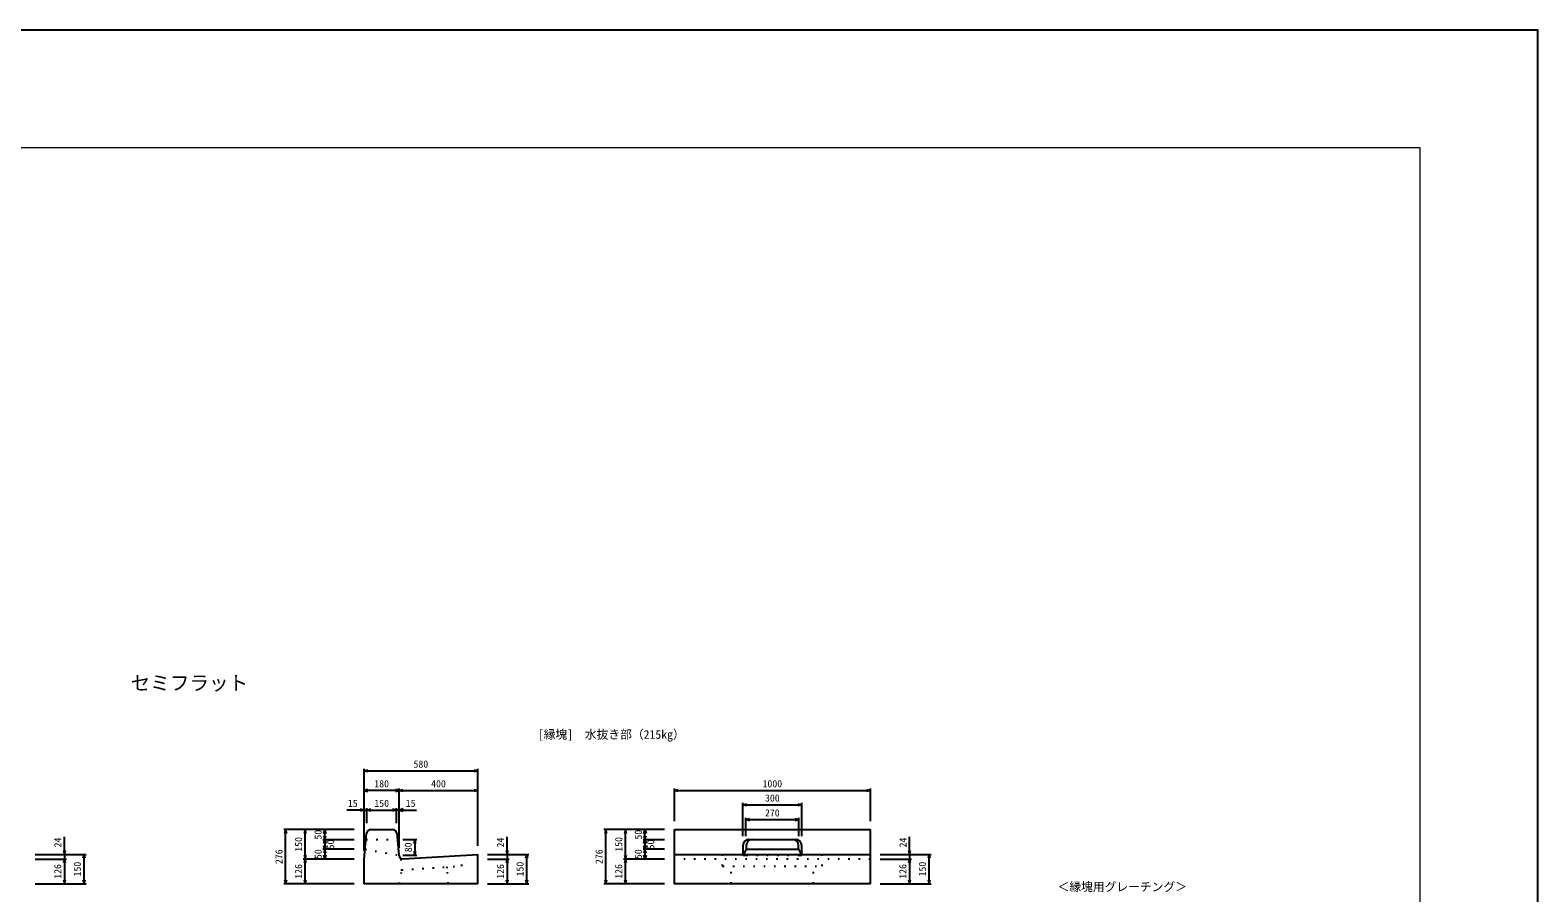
# Model space of a CAD drawing. Units: millimetres, scale not verified. Extents: x -12600 to 12600, y -8910 to 8910.
# Drawn here: x 4907 to 12600, y 4508 to 8910 of the extents above; entities that cross this region are included whole.
import ezdxf
from ezdxf.enums import TextEntityAlignment as Align

# ---------------------------------------------------------------- set-up
doc = ezdxf.new("R2010")
doc.units = ezdxf.units.MM
doc.header["$LTSCALE"] = 30
doc.linetypes.add('DOTTED', pattern=[1.75, 0.25, -1.5])
for name, color, linetype, lineweight in [('0-0_DIM', 7, 'Continuous', 25), ('0-1_Defpoints', 5, 'Continuous', 25), ('0-5_OUTLINE', 3, 'Continuous', 25), ('0-6_OUTLINE2', 4, 'DOTTED', 25), ('0-7_TXT', 7, 'Continuous', 25), ('0-8_WAKU', 3, 'Continuous', 13)]:
    doc.layers.add(name, color=color, linetype=linetype, lineweight=lineweight)
doc.styles.add('ＭＳ ゴシック', font='')
doc.styles.get('ＭＳ ゴシック').set_extended_font_data('MS Gothic')

msp = doc.modelspace()

# ---------------------------------------------------------------- linework, layer by layer
at = {"layer": '0-0_DIM'}
for p, q in [((6610.6, 4724.19), (6610.6, 5140.27)), ((6610.6, 5130.27), (7190.6, 5130.27)), ((7190.6, 4748.19), (7190.6, 5140.27)), ((6790.6, 5030.17), (6610.6, 5030.17)), ((6790.6, 4736.56), (6790.6, 5040.17)), ((6790.6, 5030.17), (7190.6, 5030.17)), ((8194.12, 4874.19), (8194.12, 5040.27)), ((8194.12, 5030.27), (9194.12, 5030.27)), ((9194.12, 4874.19), (9194.12, 5040.27)), ((6610.6, 4930.27), (6523.49, 4930.27)), ((6610.6, 4930.27), (6625.6, 4930.27)), ((6625.6, 4862.7), (6625.6, 4940.27)), ((6625.78, 4930.22), (6775.6, 4930.22)), ((6775.6, 4862.7), (6775.6, 4940.22)), ((6790.78, 4930.27), (6775.78, 4930.27)), ((6790.78, 4930.27), (6877.9, 4930.27)), ((8544.12, 4796.52), (8544.12, 4967.35)), ((8544.12, 4957.35), (8844.12, 4957.35)), ((8844.12, 4796.52), (8844.12, 4967.35)), ((8559.12, 4796.52), (8559.12, 4891.27)), ((8559.12, 4881.27), (8828.86, 4881.27)), ((8828.86, 4796.52), (8828.86, 4891.27)), ((5081.89, 4704.07), (5081.89, 4793.04)), ((6560.6, 4830.07), (6200.6, 4830.07)), ((6210.6, 4554.07), (6210.6, 4830.07)), ((6310.6, 4680.07), (6310.6, 4830.07)), ((6560.6, 4778.92), (6400.6, 4778.92)), ((6410.6, 4778.92), (6410.6, 4830.07)), ((6410.6, 4778.92), (6410.6, 4730.07)), ((6808.6, 4780.07), (6880.22, 4780.07)), ((6870.22, 4780.07), (6870.22, 4700.07)), ((7340.6, 4704.07), (7340.6, 4793.04)), ((8144.12, 4830.07), (7834.12, 4830.07)), ((7844.12, 4554.07), (7844.12, 4830.07)), ((7944.12, 4680.07), (7944.12, 4830.07)), ((8144.12, 4778.92), (8034.12, 4778.92)), ((8044.12, 4778.92), (8044.12, 4830.07)), ((8044.12, 4778.92), (8044.12, 4730.07)), ((9394.12, 4704.07), (9394.12, 4793.04)), ((4931.89, 4704.07), (5191.89, 4704.07)), ((5081.89, 4704.07), (5081.89, 4680.07)), ((5181.89, 4554.07), (5181.89, 4704.07)), ((6560.6, 4730.07), (6400.6, 4730.07)), ((6410.6, 4730.07), (6410.6, 4680.07)), ((6808.6, 4700.07), (6880.22, 4700.07)), ((7240.6, 4704.07), (7450.6, 4704.07)), ((7340.6, 4704.07), (7340.6, 4680.07)), ((7440.6, 4554.07), (7440.6, 4704.07)), ((8144.12, 4730.07), (8034.12, 4730.07)), ((8044.12, 4730.07), (8044.12, 4680.07)), ((9244.12, 4704.07), (9504.12, 4704.07)), ((9394.12, 4704.07), (9394.12, 4680.07)), ((9494.12, 4554.07), (9494.12, 4704.07)), ((4931.89, 4680.07), (5091.89, 4680.07)), ((5081.89, 4680.07), (5081.89, 4554.07)), ((6560.6, 4680.07), (6300.6, 4680.07)), ((6310.6, 4554.07), (6310.6, 4680.07)), ((7240.6, 4680.07), (7350.6, 4680.07)), ((7340.6, 4680.07), (7340.6, 4554.07)), ((8144.12, 4680.07), (7934.12, 4680.07)), ((7944.12, 4554.07), (7944.12, 4680.07)), ((9244.12, 4680.07), (9404.12, 4680.07)), ((9394.12, 4680.07), (9394.12, 4554.07)), ((4931.89, 4554.07), (5191.89, 4554.07)), ((6560.6, 4554.07), (6200.6, 4554.07)), ((7240.6, 4554.07), (7450.6, 4554.07)), ((8144.12, 4554.07), (7834.12, 4554.07)), ((9244.12, 4554.07), (9504.12, 4554.07))]:
    msp.add_line(p, q, dxfattribs=at)
for points in [[(6630.6, 5124.91), (6610.6, 5130.27), (6630.6, 5135.63)], [(7170.6, 5135.63), (7190.6, 5130.27), (7170.6, 5124.91)], [(6630.6, 5035.53), (6610.6, 5030.17), (6630.6, 5024.82)], [(6770.6, 5024.82), (6790.6, 5030.17), (6770.6, 5035.53)], [(6810.6, 5024.82), (6790.6, 5030.17), (6810.6, 5035.53)], [(7170.6, 5035.53), (7190.6, 5030.17), (7170.6, 5024.82)], [(8214.12, 5024.91), (8194.12, 5030.27), (8214.12, 5035.63)], [(9174.12, 5035.63), (9194.12, 5030.27), (9174.12, 5024.91)], [(6590.6, 4935.63), (6610.6, 4930.27), (6590.6, 4924.91)], [(6645.6, 4924.91), (6625.6, 4930.27), (6645.6, 4935.63)], [(6645.6, 4924.86), (6625.6, 4930.22), (6645.6, 4935.58)], [(6755.6, 4935.58), (6775.6, 4930.22), (6755.6, 4924.86)], [(6810.78, 4935.63), (6790.78, 4930.27), (6810.78, 4924.91)], [(8564.12, 4951.99), (8544.12, 4957.35), (8564.12, 4962.71)], [(8824.12, 4962.71), (8844.12, 4957.35), (8824.12, 4951.99)], [(8579.12, 4875.91), (8559.12, 4881.27), (8579.12, 4886.63)], [(8808.86, 4886.63), (8828.86, 4881.27), (8808.86, 4875.91)], [(6215.96, 4810.07), (6210.6, 4830.07), (6205.24, 4810.07)], [(6315.96, 4810.07), (6310.6, 4830.07), (6305.24, 4810.07)], [(6405.24, 4810.07), (6410.6, 4830.07), (6415.96, 4810.07)], [(6405.24, 4798.92), (6410.6, 4778.92), (6415.96, 4798.92)], [(6405.24, 4758.92), (6410.6, 4778.92), (6415.96, 4758.92)], [(6875.58, 4760.07), (6870.22, 4780.07), (6864.86, 4760.07)], [(7849.48, 4810.07), (7844.12, 4830.07), (7838.77, 4810.07)], [(7949.48, 4810.07), (7944.12, 4830.07), (7938.77, 4810.07)], [(8038.77, 4810.07), (8044.12, 4830.07), (8049.48, 4810.07)], [(8038.77, 4798.92), (8044.12, 4778.92), (8049.48, 4798.92)], [(8038.77, 4758.92), (8044.12, 4778.92), (8049.48, 4758.92)], [(5076.53, 4724.07), (5081.89, 4704.07), (5087.25, 4724.07)], [(5187.25, 4684.07), (5181.89, 4704.07), (5176.53, 4684.07)], [(6305.24, 4700.07), (6310.6, 4680.07), (6315.96, 4700.07)], [(6415.96, 4750.07), (6410.6, 4730.07), (6405.24, 4750.07)], [(6415.96, 4710.07), (6410.6, 4730.07), (6405.24, 4710.07)], [(6415.96, 4700.07), (6410.6, 4680.07), (6405.24, 4700.07)], [(6864.86, 4720.07), (6870.22, 4700.07), (6875.58, 4720.07)], [(7335.24, 4724.07), (7340.6, 4704.07), (7345.96, 4724.07)], [(7445.96, 4684.07), (7440.6, 4704.07), (7435.24, 4684.07)], [(7938.77, 4700.07), (7944.12, 4680.07), (7949.48, 4700.07)], [(8049.48, 4750.07), (8044.12, 4730.07), (8038.77, 4750.07)], [(8049.48, 4710.07), (8044.12, 4730.07), (8038.77, 4710.07)], [(8049.48, 4700.07), (8044.12, 4680.07), (8038.77, 4700.07)], [(9388.77, 4724.07), (9394.12, 4704.07), (9399.48, 4724.07)], [(9499.48, 4684.07), (9494.12, 4704.07), (9488.77, 4684.07)], [(5087.25, 4660.07), (5081.89, 4680.07), (5076.53, 4660.07)], [(6315.96, 4660.07), (6310.6, 4680.07), (6305.24, 4660.07)], [(7345.96, 4660.07), (7340.6, 4680.07), (7335.24, 4660.07)], [(7949.48, 4660.07), (7944.12, 4680.07), (7938.77, 4660.07)], [(9399.48, 4660.07), (9394.12, 4680.07), (9388.77, 4660.07)], [(5076.53, 4574.07), (5081.89, 4554.07), (5087.25, 4574.07)], [(5176.53, 4574.07), (5181.89, 4554.07), (5187.25, 4574.07)], [(6205.24, 4574.07), (6210.6, 4554.07), (6215.96, 4574.07)], [(6305.24, 4574.07), (6310.6, 4554.07), (6315.96, 4574.07)], [(7335.24, 4574.07), (7340.6, 4554.07), (7345.96, 4574.07)], [(7435.24, 4574.07), (7440.6, 4554.07), (7445.96, 4574.07)], [(7838.77, 4574.07), (7844.12, 4554.07), (7849.48, 4574.07)], [(7938.77, 4574.07), (7944.12, 4554.07), (7949.48, 4574.07)], [(9388.77, 4574.07), (9394.12, 4554.07), (9399.48, 4574.07)], [(9488.77, 4574.07), (9494.12, 4554.07), (9499.48, 4574.07)]]:
    msp.add_lwpolyline(points, dxfattribs=at)
at = {"layer": '0-1_Defpoints'}
msp.add_lwpolyline([(-12600, -8910), (12600, -8910), (12600, 8910), (-12600, 8910)], close=True, dxfattribs=at)
at = {"layer": '0-5_OUTLINE'}
for p, q in [((6610.6, 4680.07), (6623.8, 4812.06)), ((6643.7, 4830.07), (6757.5, 4830.07)), ((6777.4, 4812.06), (6788.69, 4699.2)), ((8194.12, 4830.07), (9194.12, 4830.07)), ((8574.12, 4780.07), (8814.12, 4780.07)), ((9194.12, 4554.07), (9194.12, 4830.07)), ((6809.79, 4681.23), (7190.6, 4704.07)), ((7190.6, 4554.07), (7190.6, 4704.07)), ((8194.12, 4704.07), (9194.12, 4704.07)), ((8544.12, 4750.07), (8544.12, 4704.07)), ((8544.12, 4699.2), (8560.84, 4699.2)), ((8560.84, 4730.07), (8546.76, 4704.07)), ((8560.84, 4750.07), (8560.84, 4730.07)), ((8827.41, 4730.07), (8841.49, 4704.07)), ((8827.41, 4699.2), (8844.12, 4699.2)), ((8844.12, 4704.07), (8844.12, 4750.07)), ((6610.6, 4554.07), (6610.6, 4680.07)), ((7190.6, 4554.07), (6610.6, 4554.07))]:
    msp.add_line(p, q, dxfattribs=at)
for points in [[(9194.12, 4554.07), (8194.12, 4554.07), (8194.12, 4830.07)], [(8560.84, 4730.07), (8827.41, 4730.07), (8827.41, 4750.07)]]:
    msp.add_lwpolyline(points, dxfattribs=at)
for centre, radius, start, end in [((6643.7, 4810.07), 20, 90, 174.28941), ((6757.5, 4810.07), 20, 5.71059, 90), ((8574.12, 4750.07), 30, 90, 180), ((8590.84, 4750.07), 30, 90, 180), ((8797.41, 4750.07), 30, 0, 90), ((8814.12, 4750.07), 30, 0, 90), ((6808.59, 4701.19), 20, 185.71059, 273.43363)]:
    msp.add_arc(centre, radius, start, end, dxfattribs=at)
at = {"layer": '0-6_OUTLINE2'}
for p, q in [((6620.6, 4780.07), (6780.6, 4780.07)), ((8797.41, 4780.07), (8814.12, 4780.07)), ((6615.6, 4730.07), (6788.6, 4700.07)), ((8440.12, 4644.59), (8440.12, 4704.07)), ((8560.84, 4699.2), (8827.41, 4699.2)), ((8948.12, 4644.59), (8948.12, 4704.07)), ((7034.45, 4633.6), (7034.09, 4639.58)), ((7040.6, 4554.07), (7034.45, 4633.6)), ((9194.12, 4680.07), (8194.12, 4680.07)), ((8440.12, 4644.59), (8948.12, 4644.59)), ((8484.12, 4554.07), (8484.12, 4644.59)), ((8904.12, 4554.07), (8904.12, 4644.59))]:
    msp.add_line(p, q, dxfattribs=at)
for points in [[(6802.88, 4625.71), (7109.33, 4644.1), (7106.04, 4699)], [(8546.76, 4704.07), (8544.12, 4699.2), (8544.12, 4704.07)], [(8844.12, 4704.07), (8844.12, 4699.2), (8841.49, 4704.07)], [(6790.6, 4554.07), (6803.24, 4619.72), (6799.42, 4683.42)]]:
    msp.add_lwpolyline(points, dxfattribs=at)
at = {"layer": '0-8_WAKU'}
msp.add_lwpolyline([(-12000, -8310), (12000, -8310), (12000, 8310), (-12000, 8310)], close=True, dxfattribs=at)

# ---------------------------------------------------------------- texts
at = {"layer": '0-0_DIM', "style": 'ＭＳ ゴシック'}
for s, p in [('580', (6863.1, 5135.27)), ('180', (6663.1, 5035.17)), ('400', (6953.1, 5035.17)), ('1000', (8644.12, 5035.27)), ('300', (8656.62, 4962.35)), ('15', (6528.13, 4935.27)), ('150', (6663.19, 4935.22)), ('15', (6823.26, 4935.27)), ('270', (8656.49, 4886.27))]:
    msp.add_text(s, height=36.66, dxfattribs=at).set_placement(p, align=Align.BOTTOM_LEFT)
for s, p in [('24', (5077.42, 4739.37)), ('150', (6305.6, 4717.57)), ('50', (6405.6, 4779.5)), ('50', (6469.12, 4729.5)), ('24', (7336.13, 4739.37)), ('150', (7939.12, 4717.57)), ('50', (8039.12, 4779.5)), ('50', (8102.64, 4729.5)), ('24', (9389.65, 4739.37)), ('276', (6205.6, 4654.57)), ('50', (6405.6, 4680.07)), ('80', (6865.22, 4715.07)), ('276', (7839.12, 4654.57)), ('50', (8039.12, 4680.07)), ('126', (5076.89, 4579.57)), ('150', (5176.89, 4591.57)), ('126', (6305.6, 4579.57)), ('126', (7335.6, 4579.57)), ('150', (7435.6, 4591.57)), ('126', (7939.12, 4579.57)), ('126', (9389.12, 4579.57)), ('150', (9489.12, 4591.57))]:
    msp.add_text(s, height=36.66, rotation=90, dxfattribs=at).set_placement(p, align=Align.BOTTOM_LEFT)
at = {"layer": '0-7_TXT', "style": 'ＭＳ ゴシック'}
for s, height, p in [('セミフラット', 73.31, (5419.5, 5519.79)), ('[縁塊]\u3000水抜き部（215kg）', 43.99, (7497.37, 5280.6)), ('＜縁塊用グレーチング＞', 43.99, (10149.53, 4503.06))]:
    msp.add_text(s, height=height, dxfattribs=at).set_placement(p, align=Align.BOTTOM_LEFT)

doc.saveas('drawing.dxf')
